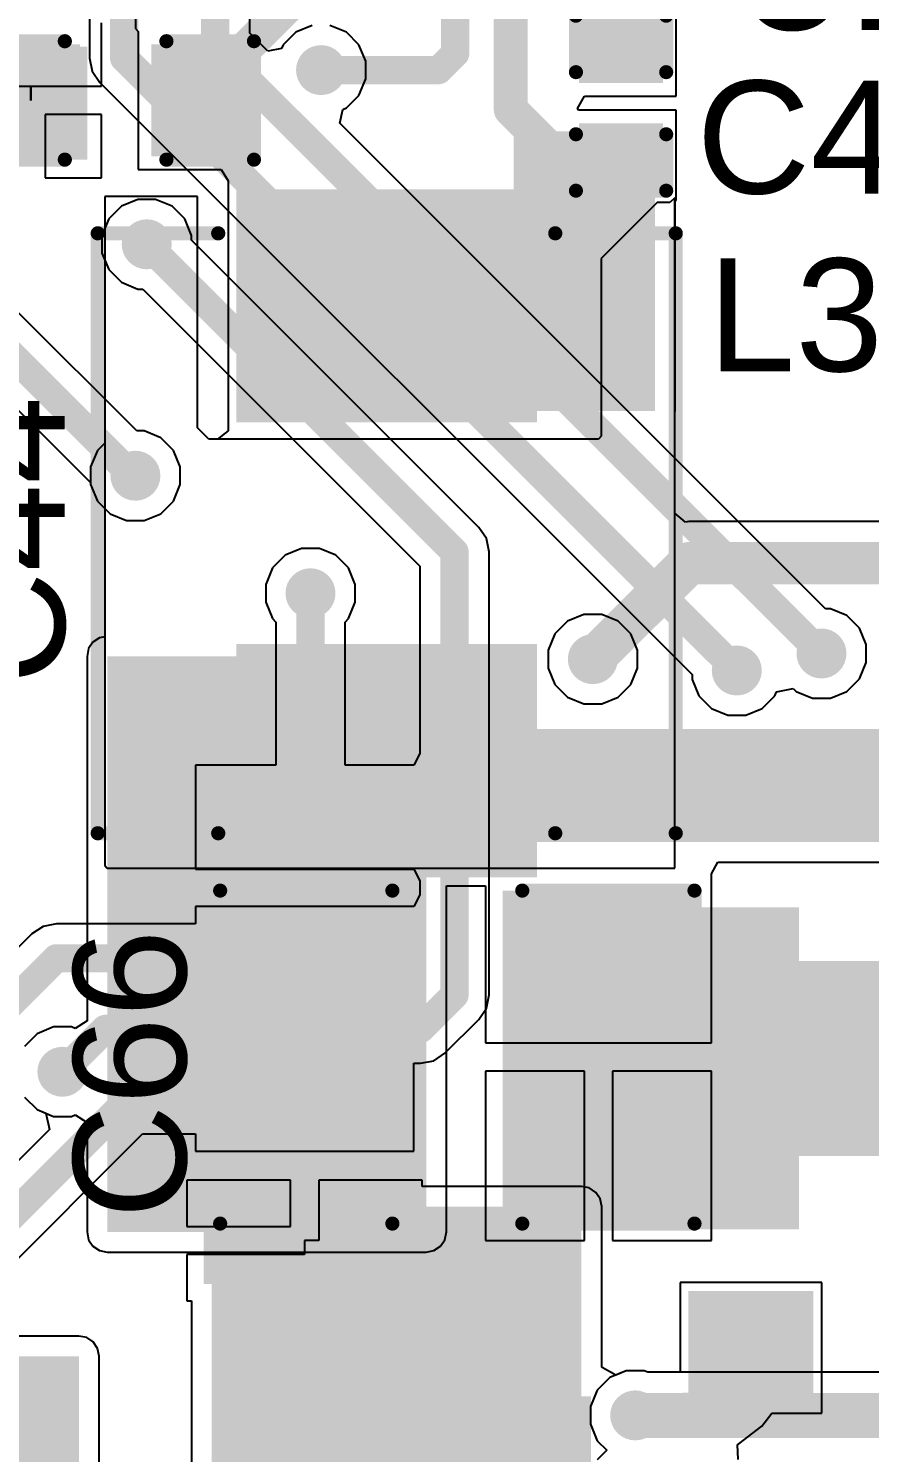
# Model space of a CAD drawing. Header units: millimetres. Extents: x -5.5 to 48.8, y -1.4 to 42.1.
# Drawn here: x 35.44 to 43, y 12.59 to 25.41 of the extents above; entities that cross this region are included whole.
import ezdxf

# ---------------------------------------------------------------- set-up
doc = ezdxf.new("R2010")
doc.units = ezdxf.units.MM
for name, color, linetype in [('BottomLayer', 5, 'Continuous'), ('BottomPaste', 16, 'Continuous'), ('BottomSolder', 6, 'Continuous'), ('TopLayer', 1, 'Continuous'), ('TopOverlay', 2, 'Continuous'), ('TopPaste', 8, 'Continuous'), ('TopSolder', 216, 'Continuous'), ('ViaHoleLayer', 16, 'Continuous')]:
    doc.layers.add(name, color=color, linetype=linetype)
doc.styles.add('Arial', font='', dxfattribs={"height": 0.2})
doc.styles.get('Arial').set_extended_font_data('Arial')

# ---------------------------------------------------------------- blocks, each defined once
blk = doc.blocks.new('PSPMAA0503_2R2M_ANP_5')
at = {"layer": 'TopLayer'}
for points in [[(-2.995, 1.25), (-1.1, 1.25), (-1.1, -1.25), (-2.995, -1.25)], [(1.1, 1.25), (2.995, 1.25), (2.995, -1.25), (1.1, -1.25)]]:
    blk.add_hatch(color=1, dxfattribs=at).paths.add_polyline_path(points)
at = {"layer": 'TopPaste'}
for points in [[(-2.995, 1.25), (-1.1, 1.25), (-1.1, -1.25), (-2.995, -1.25)], [(1.1, 1.25), (2.995, 1.25), (2.995, -1.25), (1.1, -1.25)]]:
    blk.add_hatch(color=8, dxfattribs=at).paths.add_polyline_path(points)
at = {"layer": 'TopSolder'}
for points in [[(-3.097, 1.352), (-0.998, 1.352), (-0.998, -1.352), (-3.097, -1.352)], [(0.998, 1.352), (3.097, 1.352), (3.097, -1.352), (0.998, -1.352)]]:
    blk.add_hatch(color=216, dxfattribs=at).paths.add_polyline_path(points)
at = {"layer": 'TopOverlay', "const_width": 0.127}
for points in [[(-2.7, 1.516), (-2.7, 2.6)], [(2.7, 2.6), (-2.7, 2.6)], [(2.7, 1.516), (2.7, 2.6)], [(-2.7, -2.6), (-2.7, -1.516)], [(2.7, -2.6), (2.7, -1.516)], [(2.7, -2.6), (-2.7, -2.6)]]:
    blk.add_lwpolyline(points, dxfattribs=at)
at = {"layer": 'TopOverlay', "const_width": 0.0635}
for points in [[(-2.732, 2.6, 1), (-2.668, 2.6, 1)], [(-2.732, 2.6, 1), (-2.668, 2.6, 1)], [(2.668, 2.6, 1), (2.732, 2.6, 1)], [(2.668, 2.6, 1), (2.732, 2.6, 1)], [(-2.732, 1.516, 1), (-2.668, 1.516, 1)], [(2.668, 1.516, 1), (2.732, 1.516, 1)], [(-2.732, -1.516, 1), (-2.668, -1.516, 1)], [(2.668, -1.516, 1), (2.732, -1.516, 1)], [(-2.732, -2.6, 1), (-2.668, -2.6, 1)], [(-2.732, -2.6, 1), (-2.668, -2.6, 1)], [(2.668, -2.6, 1), (2.732, -2.6, 1)], [(2.668, -2.6, 1), (2.732, -2.6, 1)]]:
    blk.add_lwpolyline(points, format="xyb", close=True, dxfattribs=at)
blk = doc.blocks.new('SOIC_8__208______B_29')
at = {"layer": 'BottomLayer'}
for points in [[(-4.41, 2.195), (-2.8, 2.195), (-2.8, 1.615), (-4.41, 1.615)], [(2.8, 2.195), (4.41, 2.195), (4.41, 1.615), (2.8, 1.615)], [(-4.41, 0.925), (-2.8, 0.925), (-2.8, 0.345), (-4.41, 0.345)], [(2.8, 0.925), (4.41, 0.925), (4.41, 0.345), (2.8, 0.345)], [(-4.41, -0.345), (-2.8, -0.345), (-2.8, -0.925), (-4.41, -0.925)], [(2.8, -0.345), (4.41, -0.345), (4.41, -0.925), (2.8, -0.925)], [(-4.41, -1.615), (-2.8, -1.615), (-2.8, -2.195), (-4.41, -2.195)], [(2.8, -1.615), (4.41, -1.615), (4.41, -2.195), (2.8, -2.195)]]:
    blk.add_hatch(color=5, dxfattribs=at).paths.add_polyline_path(points)
at = {"layer": 'BottomPaste'}
for points in [[(-4.41, 2.195), (-2.8, 2.195), (-2.8, 1.615), (-4.41, 1.615)], [(2.8, 2.195), (4.41, 2.195), (4.41, 1.615), (2.8, 1.615)], [(-4.41, 0.925), (-2.8, 0.925), (-2.8, 0.345), (-4.41, 0.345)], [(2.8, 0.925), (4.41, 0.925), (4.41, 0.345), (2.8, 0.345)], [(-4.41, -0.345), (-2.8, -0.345), (-2.8, -0.925), (-4.41, -0.925)], [(2.8, -0.345), (4.41, -0.345), (4.41, -0.925), (2.8, -0.925)], [(-4.41, -1.615), (-2.8, -1.615), (-2.8, -2.195), (-4.41, -2.195)], [(2.8, -1.615), (4.41, -1.615), (4.41, -2.195), (2.8, -2.195)]]:
    blk.add_hatch(color=16, dxfattribs=at).paths.add_polyline_path(points)
at = {"layer": 'BottomSolder'}
for points in [[(-4.512, 2.297), (-2.698, 2.297), (-2.698, 1.513), (-4.512, 1.513)], [(2.698, 2.297), (4.512, 2.297), (4.512, 1.513), (2.698, 1.513)], [(-4.512, 1.027), (-2.698, 1.027), (-2.698, 0.243), (-4.512, 0.243)], [(2.698, 1.027), (4.512, 1.027), (4.512, 0.243), (2.698, 0.243)], [(-4.512, -0.243), (-2.698, -0.243), (-2.698, -1.027), (-4.512, -1.027)], [(2.698, -0.243), (4.512, -0.243), (4.512, -1.027), (2.698, -1.027)], [(-4.512, -1.513), (-2.698, -1.513), (-2.698, -2.297), (-4.512, -2.297)], [(2.698, -1.513), (4.512, -1.513), (4.512, -2.297), (2.698, -2.297)]]:
    blk.add_hatch(color=6, dxfattribs=at).paths.add_polyline_path(points)
blk = doc.blocks.new('S___23_B_67')
at = {"layer": 'BottomLayer'}
for points in [[(-1.36, 1.46), (-0.54, 1.46), (-0.54, 0.54), (-1.36, 0.54)], [(0.54, 1.46), (1.36, 1.46), (1.36, 0.54), (0.54, 0.54)], [(-0.41, -0.54), (0.41, -0.54), (0.41, -1.46), (-0.41, -1.46)]]:
    blk.add_hatch(color=5, dxfattribs=at).paths.add_polyline_path(points)
at = {"layer": 'BottomPaste'}
for points in [[(-1.36, 1.46), (-0.54, 1.46), (-0.54, 0.54), (-1.36, 0.54)], [(0.54, 1.46), (1.36, 1.46), (1.36, 0.54), (0.54, 0.54)], [(-0.41, -0.54), (0.41, -0.54), (0.41, -1.46), (-0.41, -1.46)]]:
    blk.add_hatch(color=16, dxfattribs=at).paths.add_polyline_path(points)
at = {"layer": 'BottomSolder'}
for points in [[(-1.462, 1.562), (-0.438, 1.562), (-0.438, 0.438), (-1.462, 0.438)], [(0.438, 1.562), (1.462, 1.562), (1.462, 0.438), (0.438, 0.438)], [(-0.512, -0.438), (0.512, -0.438), (0.512, -1.562), (-0.512, -1.562)]]:
    blk.add_hatch(color=6, dxfattribs=at).paths.add_polyline_path(points)
blk = doc.blocks.new('C___0603_70')
at = {"layer": 'TopLayer'}
for points in [[(-0.381, 0.445), (-0.381, -0.445), (-1.143, -0.445), (-1.143, 0.445)], [(1.143, 0.445), (1.143, -0.445), (0.381, -0.445), (0.381, 0.445)]]:
    blk.add_hatch(color=1, dxfattribs=at).paths.add_polyline_path(points)
at = {"layer": 'TopPaste'}
for points in [[(-0.381, 0.445), (-0.381, -0.445), (-1.143, -0.445), (-1.143, 0.445)], [(1.143, 0.445), (1.143, -0.445), (0.381, -0.445), (0.381, 0.445)]]:
    blk.add_hatch(color=8, dxfattribs=at).paths.add_polyline_path(points)
at = {"layer": 'TopSolder'}
for points in [[(-0.321, 0.504), (-0.321, -0.504), (-1.203, -0.504), (-1.203, 0.504)], [(1.203, 0.504), (1.203, -0.504), (0.321, -0.504), (0.321, 0.504)]]:
    blk.add_hatch(color=216, dxfattribs=at).paths.add_polyline_path(points)
at = {"layer": 'TopOverlay', "const_width": 0.127}
for points in [[(-1.245, 0.533), (-0.457, 0.533)], [(-1.245, -0.533), (-1.245, 0.533)], [(0.457, 0.533), (1.245, 0.533)], [(1.245, -0.533), (1.245, 0.533)], [(-1.245, -0.533), (-0.457, -0.533)], [(0.457, -0.533), (1.245, -0.533)]]:
    blk.add_lwpolyline(points, dxfattribs=at)
at = {"layer": 'TopOverlay', "const_width": 0.0635}
for points in [[(-1.276, 0.533, 1), (-1.213, 0.533, 1)], [(-1.276, 0.533, 1), (-1.213, 0.533, 1)], [(-0.489, 0.533, 1), (-0.425, 0.533, 1)], [(0.425, 0.533, 1), (0.489, 0.533, 1)], [(1.213, 0.533, 1), (1.276, 0.533, 1)], [(1.213, 0.533, 1), (1.276, 0.533, 1)], [(-1.276, -0.533, 1), (-1.213, -0.533, 1)], [(-1.276, -0.533, 1), (-1.213, -0.533, 1)], [(-0.489, -0.533, 1), (-0.425, -0.533, 1)], [(0.425, -0.533, 1), (0.489, -0.533, 1)], [(1.213, -0.533, 1), (1.276, -0.533, 1)], [(1.213, -0.533, 1), (1.276, -0.533, 1)]]:
    blk.add_lwpolyline(points, format="xyb", close=True, dxfattribs=at)
blk = doc.blocks.new('C___1210_71')
at = {"layer": 'TopLayer'}
for points in [[(-2.032, 1.397), (-0.508, 1.397), (-0.508, -1.397), (-2.032, -1.397)], [(0.508, 1.397), (2.032, 1.397), (2.032, -1.397), (0.508, -1.397)]]:
    blk.add_hatch(color=1, dxfattribs=at).paths.add_polyline_path(points)
at = {"layer": 'TopPaste'}
for points in [[(-2.032, 1.397), (-0.508, 1.397), (-0.508, -1.397), (-2.032, -1.397)], [(0.508, 1.397), (2.032, 1.397), (2.032, -1.397), (0.508, -1.397)]]:
    blk.add_hatch(color=8, dxfattribs=at).paths.add_polyline_path(points)
at = {"layer": 'TopSolder'}
for points in [[(-2.1336, 1.4986), (-0.4064, 1.4986), (-0.4064, -1.4986), (-2.1336, -1.4986)], [(0.4064, 1.4986), (2.1336, 1.4986), (2.1336, -1.4986), (0.4064, -1.4986)]]:
    blk.add_hatch(color=216, dxfattribs=at).paths.add_polyline_path(points)
at = {"layer": 'TopOverlay', "const_width": 0.127}
for points in [[(-0.5842, 1.4986), (-2.1336, 1.4986)], [(-2.1336, 1.4986), (-2.1336, -1.4986)], [(2.1336, 1.4986), (0.5842, 1.4986)], [(2.1336, 1.4986), (2.1336, -1.4986)], [(-0.5842, -1.4986), (-2.1336, -1.4986)], [(2.1336, -1.4986), (0.5842, -1.4986)]]:
    blk.add_lwpolyline(points, dxfattribs=at)
at = {"layer": 'TopOverlay', "const_width": 0.0635}
for points in [[(-2.16535, 1.4986, 1), (-2.10185, 1.4986, 1)], [(-2.16535, 1.4986, 1), (-2.10185, 1.4986, 1)], [(-0.61595, 1.4986, 1), (-0.55245, 1.4986, 1)], [(0.55245, 1.4986, 1), (0.61595, 1.4986, 1)], [(2.10185, 1.4986, 1), (2.16535, 1.4986, 1)], [(2.10185, 1.4986, 1), (2.16535, 1.4986, 1)], [(-2.16535, -1.4986, 1), (-2.10185, -1.4986, 1)], [(-2.16535, -1.4986, 1), (-2.10185, -1.4986, 1)], [(-0.61595, -1.4986, 1), (-0.55245, -1.4986, 1)], [(0.55245, -1.4986, 1), (0.61595, -1.4986, 1)], [(2.10185, -1.4986, 1), (2.16535, -1.4986, 1)], [(2.10185, -1.4986, 1), (2.16535, -1.4986, 1)]]:
    blk.add_lwpolyline(points, format="xyb", close=True, dxfattribs=at)
blk = doc.blocks.new('C___0402_88')
at = {"layer": 'TopLayer'}
for points in [[(-0.699, -0.318), (-0.699, 0.318), (-0.241, 0.318), (-0.241, -0.318)], [(0.241, -0.318), (0.241, 0.318), (0.699, 0.318), (0.699, -0.318)]]:
    blk.add_hatch(color=1, dxfattribs=at).paths.add_polyline_path(points)
at = {"layer": 'TopPaste'}
for points in [[(-0.699, -0.318), (-0.699, 0.318), (-0.241, 0.318), (-0.241, -0.318)], [(0.241, -0.318), (0.241, 0.318), (0.699, 0.318), (0.699, -0.318)]]:
    blk.add_hatch(color=8, dxfattribs=at).paths.add_polyline_path(points)
at = {"layer": 'TopSolder'}
for points in [[(-0.758, -0.377), (-0.758, 0.377), (-0.181, 0.377), (-0.181, -0.377)], [(0.181, -0.377), (0.181, 0.377), (0.758, 0.377), (0.758, -0.377)]]:
    blk.add_hatch(color=216, dxfattribs=at).paths.add_polyline_path(points)
at = {"layer": 'TopOverlay', "const_width": 0.127}
for points in [[(-0.787, 0.406), (-0.787, -0.406)], [(-0.787, 0.406), (-0.279, 0.406)], [(0.279, 0.406), (0.787, 0.406)], [(0.787, 0.406), (0.787, -0.406)], [(-0.787, -0.406), (-0.279, -0.406)], [(0.279, -0.406), (0.787, -0.406)]]:
    blk.add_lwpolyline(points, dxfattribs=at)
at = {"layer": 'TopOverlay', "const_width": 0.0635}
for points in [[(-0.819, 0.406, 1), (-0.756, 0.406, 1)], [(-0.819, 0.406, 1), (-0.756, 0.406, 1)], [(-0.311, 0.406, 1), (-0.248, 0.406, 1)], [(0.248, 0.406, 1), (0.311, 0.406, 1)], [(0.756, 0.406, 1), (0.819, 0.406, 1)], [(0.756, 0.406, 1), (0.819, 0.406, 1)], [(-0.819, -0.406, 1), (-0.756, -0.406, 1)], [(-0.819, -0.406, 1), (-0.756, -0.406, 1)], [(-0.311, -0.406, 1), (-0.248, -0.406, 1)], [(0.248, -0.406, 1), (0.311, -0.406, 1)], [(0.756, -0.406, 1), (0.819, -0.406, 1)], [(0.756, -0.406, 1), (0.819, -0.406, 1)]]:
    blk.add_lwpolyline(points, format="xyb", close=True, dxfattribs=at)

msp = doc.modelspace()

# ---------------------------------------------------------------- hatches: boundary and pattern name
at = {"layer": 'BottomLayer'}
h = msp.add_hatch(color=5, dxfattribs=at)
edge = h.paths.add_edge_path()
edge.add_arc((38.068, 25.038), 0.225, 0, 360)
h = msp.add_hatch(color=5, dxfattribs=at)
edge = h.paths.add_edge_path()
edge.add_arc((36.5, 23.47), 0.225, 0, 360)
h = msp.add_hatch(color=5, dxfattribs=at)
edge = h.paths.add_edge_path()
edge.add_arc((36.398, 21.387), 0.225, 0, 360)
h = msp.add_hatch(color=5, dxfattribs=at)
edge = h.paths.add_edge_path()
edge.add_arc((37.973, 20.329), 0.225, 0, 360)
h = msp.add_hatch(color=5, dxfattribs=at)
edge = h.paths.add_edge_path()
edge.add_arc((42.57, 19.787), 0.225, 0, 360)
h = msp.add_hatch(color=5, dxfattribs=at)
edge = h.paths.add_edge_path()
edge.add_arc((40.513, 19.736), 0.225, 0, 360)
h = msp.add_hatch(color=5, dxfattribs=at)
edge = h.paths.add_edge_path()
edge.add_arc((41.808, 19.634), 0.225, 0, 360)
h = msp.add_hatch(color=5, dxfattribs=at)
edge = h.paths.add_edge_path()
edge.add_arc((35.741, 16.022), 0.225, 0, 360)
for points in [[(37.084, 12.014), (40.411, 12.014), (40.411, 14.808), (37.084, 14.808)], [(32.131, 10.058), (35.89, 10.058), (35.89, 13.462), (32.131, 13.462)]]:
    msp.add_hatch(color=5, dxfattribs=at).paths.add_polyline_path(points)
h = msp.add_hatch(color=5, dxfattribs=at)
edge = h.paths.add_edge_path()
edge.add_arc((39.929, 13.64), 0.225, 0, 360)
h = msp.add_hatch(color=5, dxfattribs=at)
edge = h.paths.add_edge_path()
edge.add_arc((40.894, 12.929), 0.225, 0, 360)
at = {"layer": 'TopLayer'}
h = msp.add_hatch(color=1, dxfattribs=at)
edge = h.paths.add_edge_path()
edge.add_arc((38.068, 25.038), 0.225, 0, 360)
for points in [[(32.664, 24.232), (35.966, 24.232), (35.966, 25.248), (32.664, 25.248)], [(39.802, 21.971), (41.072, 21.971), (41.072, 24.486), (39.802, 24.486)], [(36.144, 14.58), (39.014, 14.58), (39.014, 19.761), (36.144, 19.761)], [(39.776, 14.605), (42.367, 14.605), (42.367, 17.501), (39.776, 17.501)], [(41.961, 15.265), (43.79, 15.265), (43.79, 17.018), (41.961, 17.018)]]:
    msp.add_hatch(color=1, dxfattribs=at).paths.add_polyline_path(points)
h = msp.add_hatch(color=1, dxfattribs=at)
edge = h.paths.add_edge_path()
edge.add_arc((36.5, 23.47), 0.225, 0, 360)
h = msp.add_hatch(color=1, dxfattribs=at)
edge = h.paths.add_edge_path()
edge.add_arc((36.398, 21.387), 0.225, 0, 360)
h = msp.add_hatch(color=1, dxfattribs=at)
edge = h.paths.add_edge_path()
edge.add_arc((37.973, 20.329), 0.225, 0, 360)
h = msp.add_hatch(color=1, dxfattribs=at)
edge = h.paths.add_edge_path()
edge.add_arc((42.57, 19.787), 0.225, 0, 360)
h = msp.add_hatch(color=1, dxfattribs=at)
edge = h.paths.add_edge_path()
edge.add_arc((40.513, 19.736), 0.225, 0, 360)
h = msp.add_hatch(color=1, dxfattribs=at)
edge = h.paths.add_edge_path()
edge.add_arc((41.808, 19.634), 0.225, 0, 360)
h = msp.add_hatch(color=1, dxfattribs=at)
edge = h.paths.add_edge_path()
edge.add_arc((35.741, 16.022), 0.225, 0, 360)
h = msp.add_hatch(color=1, dxfattribs=at)
edge = h.paths.add_edge_path()
edge.add_arc((39.929, 13.64), 0.225, 0, 360)
h = msp.add_hatch(color=1, dxfattribs=at)
edge = h.paths.add_edge_path()
edge.add_arc((40.894, 12.929), 0.225, 0, 360)
at = {"layer": 'ViaHoleLayer'}
h = msp.add_hatch(color=16, dxfattribs=at)
edge = h.paths.add_edge_path()
edge.add_arc((38.068, 25.038), 0.1, 0, 360)
h = msp.add_hatch(color=16, dxfattribs=at)
edge = h.paths.add_edge_path()
edge.add_arc((36.5, 23.47), 0.1, 0, 360)
h = msp.add_hatch(color=16, dxfattribs=at)
edge = h.paths.add_edge_path()
edge.add_arc((36.398, 21.387), 0.1, 0, 360)
h = msp.add_hatch(color=16, dxfattribs=at)
edge = h.paths.add_edge_path()
edge.add_arc((37.973, 20.329), 0.1, 0, 360)
h = msp.add_hatch(color=16, dxfattribs=at)
edge = h.paths.add_edge_path()
edge.add_arc((42.57, 19.787), 0.1, 0, 360)
h = msp.add_hatch(color=16, dxfattribs=at)
edge = h.paths.add_edge_path()
edge.add_arc((40.513, 19.736), 0.1, 0, 360)
h = msp.add_hatch(color=16, dxfattribs=at)
edge = h.paths.add_edge_path()
edge.add_arc((41.808, 19.634), 0.1, 0, 360)
h = msp.add_hatch(color=16, dxfattribs=at)
edge = h.paths.add_edge_path()
edge.add_arc((35.741, 16.022), 0.1, 0, 360)
h = msp.add_hatch(color=16, dxfattribs=at)
edge = h.paths.add_edge_path()
edge.add_arc((39.929, 13.64), 0.1, 0, 360)
h = msp.add_hatch(color=16, dxfattribs=at)
edge = h.paths.add_edge_path()
edge.add_arc((40.894, 12.929), 0.1, 0, 360)

# ---------------------------------------------------------------- linework, layer by layer
at = {"layer": 'BottomLayer'}
for p, q in [((35.986, 32.736), (35.986, 25.146)), ((37.427, 25.37), (37.427, 30.528)), ((37.84, 25.38), (37.726, 25.267)), ((37.988, 25.441), (37.84, 25.38)), ((38.296, 25.38), (38.148, 25.441)), ((38.409, 25.267), (38.296, 25.38)), ((37.588, 25.209), (37.427, 25.37)), ((37.726, 25.267), (37.713, 25.233)), ((38.471, 25.119), (38.409, 25.267)), ((35.986, 25.146), (36.009, 25.027)), ((37.713, 25.233), (37.588, 25.209)), ((36.009, 25.027), (36.077, 24.926)), ((38.471, 24.958), (38.471, 25.119)), ((36.077, 24.926), (41.406, 19.597)), ((38.409, 24.81), (38.471, 24.958)), ((38.296, 24.697), (38.409, 24.81)), ((38.238, 24.559), (38.263, 24.683)), ((38.263, 24.683), (38.296, 24.697)), ((42.607, 20.189), (38.238, 24.559)), ((36.42, 23.873), (36.272, 23.812)), ((36.58, 23.873), (36.42, 23.873)), ((36.728, 23.812), (36.58, 23.873)), ((36.272, 23.812), (36.159, 23.698)), ((36.842, 23.698), (36.728, 23.812)), ((36.159, 23.698), (36.097, 23.55)), ((36.903, 23.55), (36.842, 23.698)), ((36.097, 23.55), (36.097, 23.39)), ((36.903, 23.507), (36.903, 23.55)), ((39.488, 20.922), (36.903, 23.507)), ((36.097, 23.39), (36.159, 23.242)), ((36.159, 23.242), (36.272, 23.129)), ((36.272, 23.129), (36.42, 23.067)), ((36.42, 23.067), (36.464, 23.067)), ((36.464, 23.067), (38.958, 20.573)), ((36.41, 21.79), (35.328, 22.871)), ((34.914, 22.406), (35.995, 21.325)), ((36.478, 21.79), (36.41, 21.79)), ((36.626, 21.728), (36.478, 21.79)), ((36.74, 21.615), (36.626, 21.728)), ((36.801, 21.467), (36.74, 21.615)), ((36.801, 21.307), (36.801, 21.467)), ((35.995, 21.325), (35.995, 21.307)), ((35.995, 21.307), (36.057, 21.159)), ((36.74, 21.159), (36.801, 21.307)), ((36.057, 21.159), (36.17, 21.045)), ((36.626, 21.045), (36.74, 21.159)), ((36.17, 21.045), (36.318, 20.984)), ((36.478, 20.984), (36.626, 21.045)), ((36.318, 20.984), (36.478, 20.984)), ((39.556, 20.821), (39.488, 20.922)), ((39.579, 20.702), (39.556, 20.821)), ((37.745, 20.671), (37.632, 20.557)), ((37.893, 20.732), (37.745, 20.671)), ((38.053, 20.732), (37.893, 20.732)), ((38.201, 20.671), (38.053, 20.732)), ((38.314, 20.557), (38.201, 20.671)), ((39.579, 16.713), (39.579, 20.702)), ((37.632, 20.557), (37.57, 20.409)), ((38.376, 20.409), (38.314, 20.557)), ((38.958, 20.573), (38.958, 18.886)), ((37.57, 20.409), (37.57, 20.249)), ((38.376, 20.249), (38.376, 20.409)), ((37.57, 20.249), (37.632, 20.101)), ((38.314, 20.101), (38.376, 20.249)), ((40.433, 20.139), (40.285, 20.077)), ((40.593, 20.139), (40.433, 20.139)), ((40.741, 20.077), (40.593, 20.139)), ((42.651, 20.189), (42.607, 20.189)), ((42.799, 20.128), (42.651, 20.189)), ((42.912, 20.015), (42.799, 20.128)), ((37.632, 20.101), (37.662, 20.07)), ((37.662, 20.07), (37.662, 18.781)), ((38.284, 20.07), (38.314, 20.101)), ((38.284, 18.781), (38.284, 20.07)), ((40.285, 20.077), (40.172, 19.964)), ((40.854, 19.964), (40.741, 20.077)), ((42.973, 19.867), (42.912, 20.015)), ((40.172, 19.964), (40.11, 19.816)), ((40.916, 19.816), (40.854, 19.964)), ((40.11, 19.816), (40.11, 19.656)), ((40.916, 19.656), (40.916, 19.816)), ((42.973, 19.706), (42.973, 19.867)), ((40.11, 19.656), (40.172, 19.508)), ((40.854, 19.508), (40.916, 19.656)), ((42.912, 19.558), (42.973, 19.706)), ((40.172, 19.508), (40.285, 19.394)), ((40.741, 19.394), (40.854, 19.508)), ((41.406, 19.597), (41.406, 19.554)), ((41.406, 19.554), (41.467, 19.406)), ((42.799, 19.445), (42.912, 19.558)), ((40.285, 19.394), (40.433, 19.333)), ((40.593, 19.333), (40.741, 19.394)), ((41.467, 19.406), (41.58, 19.293)), ((42.037, 19.293), (42.15, 19.406)), ((42.15, 19.406), (42.165, 19.443)), ((42.165, 19.443), (42.315, 19.472)), ((42.315, 19.472), (42.342, 19.445)), ((42.342, 19.445), (42.49, 19.384)), ((42.49, 19.384), (42.651, 19.384)), ((42.651, 19.384), (42.799, 19.445)), ((40.433, 19.333), (40.593, 19.333)), ((41.58, 19.293), (41.728, 19.231)), ((41.728, 19.231), (41.889, 19.231)), ((41.889, 19.231), (42.037, 19.293)), ((38.958, 18.886), (38.903, 18.781)), ((37.662, 18.781), (36.938, 18.781)), ((36.938, 18.781), (36.938, 17.846)), ((38.831, 18.781), (38.284, 18.781)), ((38.903, 18.781), (38.831, 18.781)), ((36.938, 17.846), (38.831, 17.846)), ((38.831, 17.846), (38.903, 17.846)), ((38.903, 17.846), (38.958, 17.741)), ((38.958, 17.741), (38.958, 17.616)), ((38.958, 17.616), (38.903, 17.511)), ((38.903, 17.511), (36.938, 17.511)), ((36.938, 17.511), (36.938, 17.354)), ((35.568, 17.331), (35.467, 17.263)), ((35.687, 17.354), (35.568, 17.331)), ((36.938, 17.354), (35.687, 17.354)), ((35.467, 17.263), (34.457, 16.252)), ((39.556, 16.594), (39.579, 16.713)), ((39.488, 16.493), (39.556, 16.594)), ((39.183, 16.189), (39.488, 16.493)), ((39.083, 16.121), (39.183, 16.189)), ((38.903, 15.306), (38.903, 16.098)), ((38.903, 16.098), (38.964, 16.098)), ((38.964, 16.098), (39.083, 16.121)), ((35.4, 15.794), (35.513, 15.681)), ((35.513, 15.681), (35.591, 15.648)), ((35.591, 15.648), (35.624, 15.502)), ((35.624, 15.502), (34.199, 14.078)), ((34.761, 13.761), (36.463, 15.463)), ((36.463, 15.463), (36.938, 15.463)), ((36.938, 15.463), (36.938, 15.306)), ((36.938, 15.306), (38.903, 15.306)), ((37.793, 15.047), (36.861, 15.047)), ((36.861, 15.047), (36.861, 14.63)), ((37.793, 14.63), (37.793, 15.047)), ((38.979, 15.047), (38.047, 15.047)), ((38.047, 15.047), (38.047, 14.503)), ((38.979, 14.989), (38.979, 15.047)), ((40.411, 14.989), (38.979, 14.989)), ((40.481, 14.976), (40.411, 14.989)), ((40.54, 14.936), (40.481, 14.976)), ((40.579, 14.878), (40.54, 14.936)), ((40.593, 14.808), (40.579, 14.878)), ((40.593, 13.367), (40.593, 14.808)), ((36.861, 14.63), (37.793, 14.63)), ((38.047, 14.503), (37.92, 14.503)), ((37.92, 14.503), (37.92, 14.376)), ((37.92, 14.376), (36.861, 14.376)), ((36.861, 14.376), (36.861, 13.959)), ((42.573, 14.126), (41.298, 14.126)), ((41.298, 14.126), (41.298, 13.317)), ((42.573, 12.95), (42.573, 14.126)), ((36.861, 13.959), (36.903, 13.959)), ((36.903, 13.959), (36.903, 12.014)), ((35.89, 13.643), (34.81, 13.643)), ((35.96, 13.629), (35.89, 13.643)), ((36.018, 13.59), (35.96, 13.629)), ((36.058, 13.531), (36.018, 13.59)), ((36.071, 13.462), (36.058, 13.531)), ((36.071, 10.919), (36.071, 13.462)), ((40.598, 13.36), (40.593, 13.367)), ((40.72, 13.292), (40.598, 13.36)), ((40.814, 13.331), (40.72, 13.292)), ((40.974, 13.331), (40.814, 13.331)), ((41.009, 13.317), (40.974, 13.331)), ((41.298, 13.317), (41.009, 13.317)), ((42.032, 12.832), (42.123, 12.95)), ((42.123, 12.95), (42.573, 12.95)), ((41.825, 12.673), (42.032, 12.832)), ((41.813, 12.668), (41.825, 12.673)), ((41.82, 12.533), (41.813, 12.668))]:
    msp.add_line(p, q, dxfattribs=at)
for points, const_width in [([(37.116, 25.241), (37.116, 33.164)], 0.254), ([(36.297, 25.146), (36.297, 32.995)], 0.254), ([(36.297, 25.146), (41.808, 19.634)], 0.254), ([(37.116, 25.241), (42.57, 19.787)], 0.254), ([(36.5, 23.47), (39.268, 20.702)], 0.254), ([(34.95, 22.809), (36.373, 21.387)], 0.254), ([(36.373, 21.387), (36.398, 21.387)], 0.254), ([(39.268, 16.713), (39.268, 20.702)], 0.254), ([(37.973, 18.366), (37.973, 20.329)], 0.254), ([(37.92, 18.313), (37.973, 18.366)], 0.254), ([(34.493, 15.85), (35.687, 17.043)], 0.254), ([(35.687, 17.043), (37.92, 17.043)], 0.254), ([(38.964, 16.408), (39.268, 16.713)], 0.254), ([(35.741, 16.022), (36.128, 16.408)], 0.254), ([(36.128, 16.408), (38.964, 16.408)], 0.254), ([(34.328, 13.767), (36.335, 15.773)], 0.254), ([(36.335, 15.773), (37.92, 15.773)], 0.254), ([(40.894, 12.929), (41.326, 12.929)], 0.406)]:
    msp.add_lwpolyline(points, dxfattribs=dict(at, const_width=const_width))
for points, const_width in [([(36.233, 25.146, 1), (36.36, 25.146, 1)], 0.127), ([(36.233, 25.146, 1), (36.36, 25.146, 1)], 0.127), ([(37.053, 25.241, 1), (37.18, 25.241, 1)], 0.127), ([(37.053, 25.241, 1), (37.18, 25.241, 1)], 0.127), ([(36.437, 23.47, 1), (36.564, 23.47, 1)], 0.127), ([(36.309, 21.387, 1), (36.436, 21.387, 1)], 0.127), ([(36.309, 21.387, 1), (36.436, 21.387, 1)], 0.127), ([(36.335, 21.387, 1), (36.462, 21.387, 1)], 0.127), ([(39.205, 20.702, 1), (39.332, 20.702, 1)], 0.127), ([(39.205, 20.702, 1), (39.332, 20.702, 1)], 0.127), ([(37.909, 20.329, 1), (38.036, 20.329, 1)], 0.127), ([(42.507, 19.787, 1), (42.634, 19.787, 1)], 0.127), ([(41.745, 19.634, 1), (41.872, 19.634, 1)], 0.127), ([(37.909, 18.366, 1), (38.036, 18.366, 1)], 0.127), ([(37.909, 18.366, 1), (38.036, 18.366, 1)], 0.127), ([(37.857, 18.313, 1), (37.984, 18.313, 1)], 0.127), ([(35.623, 17.043, 1), (35.751, 17.043, 1)], 0.127), ([(35.623, 17.043, 1), (35.751, 17.043, 1)], 0.127), ([(37.857, 17.043, 1), (37.984, 17.043, 1)], 0.127), ([(39.205, 16.713, 1), (39.332, 16.713, 1)], 0.127), ([(39.205, 16.713, 1), (39.332, 16.713, 1)], 0.127), ([(36.064, 16.408, 1), (36.191, 16.408, 1)], 0.127), ([(36.064, 16.408, 1), (36.191, 16.408, 1)], 0.127), ([(38.9, 16.408, 1), (39.027, 16.408, 1)], 0.127), ([(38.9, 16.408, 1), (39.027, 16.408, 1)], 0.127), ([(35.678, 16.022, 1), (35.805, 16.022, 1)], 0.127), ([(36.271, 15.773, 1), (36.398, 15.773, 1)], 0.127), ([(36.271, 15.773, 1), (36.398, 15.773, 1)], 0.127), ([(37.857, 15.773, 1), (37.984, 15.773, 1)], 0.127), ([(41.834, 13.538, 1), (42.037, 13.538, 1)], 0.203), ([(40.792, 12.929, 1), (40.996, 12.929, 1)], 0.203), ([(41.224, 12.929, 1), (41.428, 12.929, 1)], 0.203), ([(41.224, 12.929, 1), (41.428, 12.929, 1)], 0.203)]:
    msp.add_lwpolyline(points, format="xyb", close=True, dxfattribs=dict(at, const_width=const_width))
at = {"layer": 'BottomLayer', "const_width": 0.406}
msp.add_lwpolyline([(41.935, 13.538, -0.414214), (41.326, 12.929)], format="xyb", dxfattribs=at)
at = {"layer": 'TopLayer'}
for p, q in [((36.398, 26.657), (36.398, 25.413)), ((41.262, 24.803), (41.262, 25.616)), ((36.093, 24.892), (36.093, 25.463)), ((36.398, 25.413), (36.398, 25.413)), ((36.398, 25.413), (36.424, 25.387)), ((36.424, 25.387), (36.424, 24.143)), ((34.823, 24.892), (35.458, 24.892)), ((35.458, 24.892), (35.458, 24.765)), ((35.458, 24.765), (35.458, 24.892)), ((35.458, 24.892), (36.093, 24.892)), ((35.458, 24.765), (35.458, 24.765)), ((40.375, 24.693), (40.438, 24.803)), ((40.438, 24.803), (41.262, 24.803)), ((36.093, 24.638), (35.585, 24.638)), ((35.585, 24.638), (35.585, 24.067)), ((36.093, 24.067), (36.093, 24.638)), ((40.385, 24.676), (40.375, 24.693)), ((41.262, 24.676), (40.385, 24.676)), ((41.262, 23.863), (41.262, 24.676)), ((36.424, 24.143), (37.168, 24.143)), ((37.168, 24.143), (37.231, 24.042)), ((35.585, 24.067), (36.093, 24.067)), ((37.231, 24.042), (37.231, 21.791)), ((36.957, 23.901), (36.122, 23.901)), ((36.122, 23.901), (36.122, 17.878)), ((36.957, 23.901), (36.122, 23.901)), ((36.122, 23.901), (36.122, 23.61)), ((36.957, 21.819), (36.957, 23.901)), ((36.957, 21.819), (36.957, 23.901)), ((41.092, 23.845), (40.589, 23.342)), ((41.206, 23.845), (41.092, 23.845)), ((41.25, 23.889), (41.206, 23.845)), ((41.25, 17.856), (41.25, 23.889)), ((41.253, 21.971), (41.253, 23.863)), ((41.253, 23.863), (41.262, 23.863)), ((36.122, 23.61), (36.097, 23.55)), ((36.097, 23.55), (36.097, 23.39)), ((36.097, 23.39), (36.122, 23.33)), ((36.122, 23.33), (36.122, 21.681)), ((40.589, 23.342), (40.589, 21.742)), ((41.25, 21.953), (41.253, 21.971)), ((41.25, 21.05), (41.25, 21.953)), ((37.059, 21.717), (36.957, 21.819)), ((37.059, 21.717), (36.957, 21.819)), ((37.231, 21.791), (37.135, 21.717)), ((36.122, 21.681), (36.057, 21.615)), ((40.564, 21.717), (37.059, 21.717)), ((37.135, 21.717), (37.059, 21.717)), ((40.589, 21.742), (40.564, 21.717)), ((36.057, 21.615), (35.995, 21.467)), ((35.995, 21.467), (35.995, 21.307)), ((35.995, 21.307), (36.057, 21.159)), ((36.057, 21.159), (36.122, 21.093)), ((36.122, 21.093), (36.122, 19.938)), ((41.348, 20.969), (41.25, 21.05)), ((41.377, 20.975), (41.348, 20.969)), ((46.634, 20.975), (41.377, 20.975)), ((36.016, 19.889), (35.977, 19.831)), ((36.075, 19.929), (36.016, 19.889)), ((36.122, 19.938), (36.075, 19.929)), ((35.977, 19.831), (35.963, 19.761)), ((35.963, 19.761), (35.963, 16.481)), ((36.122, 17.878), (36.144, 17.856)), ((36.144, 17.856), (41.25, 17.856)), ((41.58, 17.805), (41.639, 17.908)), ((41.639, 17.908), (46.856, 17.908)), ((39.196, 14.58), (39.196, 17.696)), ((39.196, 17.696), (39.548, 17.696)), ((39.548, 17.696), (39.548, 16.281)), ((41.58, 16.281), (41.58, 17.805)), ((35.661, 16.425), (35.513, 16.364)), ((35.822, 16.425), (35.661, 16.425)), ((35.857, 16.41), (35.822, 16.425)), ((35.963, 16.481), (35.857, 16.41)), ((35.513, 16.364), (35.4, 16.25)), ((39.548, 16.281), (40.564, 16.281)), ((40.564, 16.281), (41.58, 16.281)), ((40.437, 16.027), (39.548, 16.027)), ((39.548, 16.027), (39.548, 14.503)), ((40.437, 14.503), (40.437, 16.027)), ((41.58, 16.027), (40.691, 16.027)), ((40.691, 16.027), (40.691, 14.503)), ((41.58, 14.503), (41.58, 16.027)), ((35.4, 15.794), (35.513, 15.681)), ((35.513, 15.681), (35.661, 15.619)), ((35.661, 15.619), (35.822, 15.619)), ((35.822, 15.619), (35.857, 15.634)), ((35.857, 15.634), (35.963, 15.564)), ((35.963, 15.564), (35.963, 14.58)), ((35.963, 14.58), (35.977, 14.51)), ((35.977, 14.51), (36.016, 14.451)), ((39.143, 14.451), (39.182, 14.51)), ((39.182, 14.51), (39.196, 14.58)), ((39.548, 14.503), (40.437, 14.503)), ((40.691, 14.503), (41.58, 14.503)), ((36.016, 14.451), (36.075, 14.412)), ((36.075, 14.412), (36.144, 14.398)), ((36.144, 14.398), (39.014, 14.398)), ((39.014, 14.398), (39.084, 14.412)), ((39.084, 14.412), (39.143, 14.451)), ((40.814, 13.331), (40.666, 13.27)), ((40.974, 13.331), (40.814, 13.331)), ((41.009, 13.317), (40.974, 13.331)), ((40.666, 13.27), (40.553, 13.157)), ((43.107, 13.317), (41.009, 13.317)), ((40.553, 13.157), (40.491, 13.009)), ((40.491, 13.009), (40.491, 12.849)), ((40.491, 12.849), (40.553, 12.701)), ((40.553, 12.701), (40.638, 12.615)), ((40.638, 12.615), (40.553, 12.529))]:
    msp.add_line(p, q, dxfattribs=at)
for points, const_width in [([(39.274, 25.187), (39.274, 26.329)], 0.254), ([(39.774, 24.683), (39.774, 26.329)], 0.305), ([(40.771, 25.15), (40.771, 26.325)], 0.305), ([(37.059, 24.905), (38.21, 26.056)], 0.305), ([(39.125, 25.038), (39.274, 25.187)], 0.254), ([(40.767, 25.146), (40.771, 25.15)], 0.305), ([(38.068, 25.038), (39.125, 25.038)], 0.254), ([(37.059, 24.765), (37.059, 24.905)], 0.305), ([(39.774, 24.683), (40.174, 24.282)], 0.305), ([(40.174, 24.282), (40.742, 24.282)], 0.305), ([(40.513, 19.736), (41.377, 20.599)], 0.381), ([(41.377, 20.599), (47.572, 20.599)], 0.381), ([(39.148, 18.599), (47.574, 18.599)], 1.016), ([(40.894, 12.929), (43.96, 12.929)], 0.406)]:
    msp.add_lwpolyline(points, dxfattribs=dict(at, const_width=const_width))
for points, const_width in [([(39.211, 25.187, 1), (39.338, 25.187, 1)], 0.127), ([(39.211, 25.187, 1), (39.338, 25.187, 1)], 0.127), ([(40.691, 25.146, 1), (40.843, 25.146, 1)], 0.152), ([(40.694, 25.15, 1), (40.847, 25.15, 1)], 0.152), ([(40.694, 25.15, 1), (40.847, 25.15, 1)], 0.152), ([(38.004, 25.038, 1), (38.131, 25.038, 1)], 0.127), ([(39.062, 25.038, 1), (39.189, 25.038, 1)], 0.127), ([(39.062, 25.038, 1), (39.189, 25.038, 1)], 0.127), ([(36.982, 24.905, 1), (37.135, 24.905, 1)], 0.152), ([(36.982, 24.905, 1), (37.135, 24.905, 1)], 0.152), ([(36.982, 24.765, 1), (37.135, 24.765, 1)], 0.152), ([(39.698, 24.683, 1), (39.85, 24.683, 1)], 0.152), ([(39.698, 24.683, 1), (39.85, 24.683, 1)], 0.152), ([(40.098, 24.282, 1), (40.251, 24.282, 1)], 0.152), ([(40.098, 24.282, 1), (40.251, 24.282, 1)], 0.152), ([(40.665, 24.282, 1), (40.818, 24.282, 1)], 0.152), ([(41.281, 20.599, 1), (41.472, 20.599, 1)], 0.191), ([(41.281, 20.599, 1), (41.472, 20.599, 1)], 0.191), ([(40.418, 19.736, 1), (40.608, 19.736, 1)], 0.191), ([(38.894, 18.599, 1), (39.402, 18.599, 1)], 0.508), ([(40.792, 12.929, 1), (40.996, 12.929, 1)], 0.203)]:
    msp.add_lwpolyline(points, format="xyb", close=True, dxfattribs=dict(at, const_width=const_width))

# ---------------------------------------------------------------- block references
for name, p, rotation in [('C___0402_88', (40.767, 24.74), 90), ('PSPMAA0503_2R2M_ANP_5', (38.659, 20.869), 270), ('SOIC_8__208______B_29', (34.315, 16.408), 180), ('C___1210_71', (39.294, 16.154), 180), ('S___23_B_67', (40.935, 12.588), 270)]:
    msp.add_blockref(name, p, dxfattribs=dict(rotation=rotation))
msp.add_blockref('C___0603_70', (36.22, 24.765))

# ---------------------------------------------------------------- texts
at = {"layer": 'TopOverlay', "style": 'Arial'}
for s, p in [('U11', (41.8, 25.4)), ('C47', (41.445, 23.927)), ('L3', (41.546, 22.327))]:
    msp.add_text(s, height=1.016, dxfattribs=at).set_placement(p)
for s, p in [('C44', (35.763, 19.499)), ('C66', (36.855, 14.699))]:
    msp.add_text(s, height=1.016, rotation=90, dxfattribs=at).set_placement(p)

doc.saveas('drawing.dxf')
